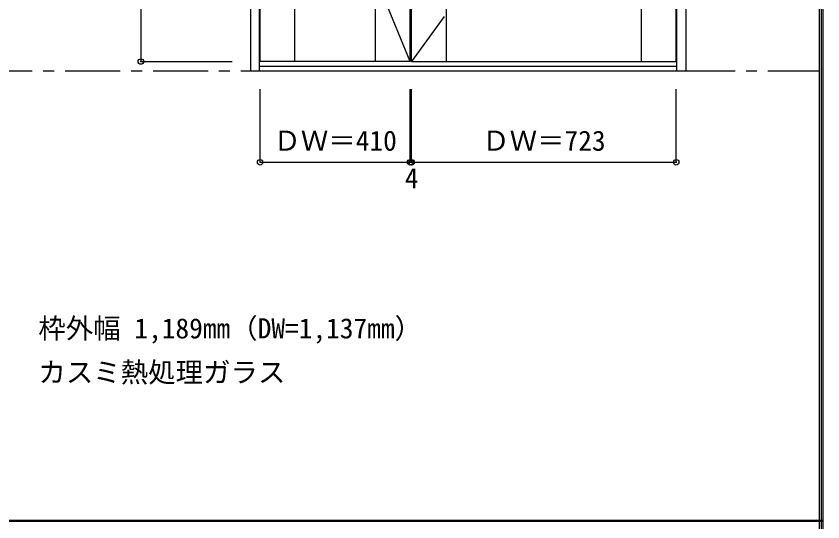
# Model space of a CAD drawing. Units: millimetres, scale not verified. Extents: x -6000 to 5700, y -4307 to 4260.
# Drawn here: x 3496 to 5700, y 186 to 1567 of the extents above; entities that cross this region are included whole.
import ezdxf
from ezdxf.enums import TextEntityAlignment as Align

# ---------------------------------------------------------------- set-up
doc = ezdxf.new("R2010")
doc.units = ezdxf.units.MM
doc.header["$LTSCALE"] = 30
doc.header["$PDMODE"] = 32
doc.header["$PDSIZE"] = 15
doc.linetypes.add('CHAIN1', pattern=[8, 5, -1, 1, -1])
doc.linetypes.add('CHAIN2', pattern=[12, 9, -1, 1, -1])
for name, color, linetype in [('0-1_通り芯', 7, 'CHAIN1'), ('0-2_扉', 7, 'Continuous'), ('0-4_枠', 3, 'Continuous'), ('0-7', 7, 'CHAIN2'), ('0-A_文字', 7, 'Continuous'), ('0-B_寸法', 7, 'Continuous'), ('F-1_枠', 6, 'Continuous')]:
    doc.layers.add(name, color=color, linetype=linetype)
doc.styles.add('ＭＳ ゴシック', font='')
doc.styles.get('ＭＳ ゴシック').set_extended_font_data('MS Gothic')

msp = doc.modelspace()

# ---------------------------------------------------------------- linework, layer by layer
at = {"layer": '0-1_通り芯'}
msp.add_line((-5490, 1418), (5690, 1418), dxfattribs=at)
at = {"layer": '0-2_扉'}
for p, q in [((4162.4, 1443), (4162.4, 3438)), ((4257.4, 1443), (4257.4, 3438)), ((4477.4, 1443), (4477.4, 3438)), ((4576.4, 1443), (4576.4, 3438)), ((5204.4, 1443), (5204.4, 3438)), ((5299.4, 1443), (5299.4, 3438)), ((4671.4, 1443), (4671.4, 2394.8)), ((4572.4, 1443), (4162.4, 1443)), ((4576.4, 1443), (5299.4, 1443))]:
    msp.add_line(p, q, dxfattribs=at)
msp.add_lwpolyline([(4572.4, 1443), (4572.4, 3438), (4162.4, 3438)], dxfattribs=at)
at = {"layer": '0-4_枠'}
for p, q in [((4136.4, 3465), (4136.4, 1418)), ((4160.4, 1418), (4160.4, 3465)), ((5301.4, 1418), (5301.4, 3465)), ((5325.4, 3465), (5325.4, 1418)), ((4136.4, 1418), (5325.4, 1418)), ((4160.4, 1430), (5301.4, 1430))]:
    msp.add_line(p, q, dxfattribs=at)
at = {"layer": '0-7'}
for points in [[(4572.4, 1443), (4162.4, 2440.5), (4572.4, 3438)], [(4576.4, 3438), (5299.4, 2440.5), (4576.4, 1443)]]:
    msp.add_lwpolyline(points, dxfattribs=at)
at = {"layer": '0-B_寸法', "color": 4}
for p, q in [((3836.4, 3438), (3836.4, 1443)), ((3836.4, 1443), (4086.4, 1443)), ((4162.4, 1168), (4162.4, 1368)), ((4572.4, 1168), (4572.4, 1368)), ((5299.4, 1168), (5299.4, 1368)), ((4576.4, 1168), (5299.4, 1168))]:
    msp.add_line(p, q, dxfattribs=at)
msp.add_lwpolyline([(4162.4, 1168), (4572.4, 1168), (4576.4, 1168), (4576.4, 1368)], dxfattribs=at)
at = {"layer": '0-B_寸法'}
for p in [(3836.4, 1443), (4162.4, 1168), (4572.4, 1168), (4576.4, 1168), (5299.4, 1168)]:
    msp.add_point(p, dxfattribs=at)
at = {"layer": 'F-1_枠'}
for p, q in [((5690, 4175), (5690, -4205)), ((5695, 4175), (5695, -4205)), ((5700, 4175), (5700, -4205)), ((-6000, 190.5), (5700, 190.5)), ((-6000, 187.5), (5700, 187.5))]:
    msp.add_line(p, q, dxfattribs=at)

# ---------------------------------------------------------------- texts
at = {"layer": '0-A_文字', "style": 'ＭＳ ゴシック'}
for s, p in [('枠外幅 1,189mm（DW=1,137mm）', (3556.4, 670.5)), ('カスミ熱処理ガラス', (3556.4, 550.5))]:
    msp.add_text(s, height=54.99, dxfattribs=at).set_placement(p, align=Align.BOTTOM_LEFT)
at = {"layer": '0-B_寸法', "style": 'ＭＳ ゴシック'}
for s, p in [('ＤＷ＝410', (4198.65, 1183)), ('ＤＷ＝723', (4769.15, 1183)), ('4', (4557.65, 1080.61))]:
    msp.add_text(s, height=54.99, dxfattribs=at).set_placement(p, align=Align.BOTTOM_LEFT)

doc.saveas('drawing.dxf')
